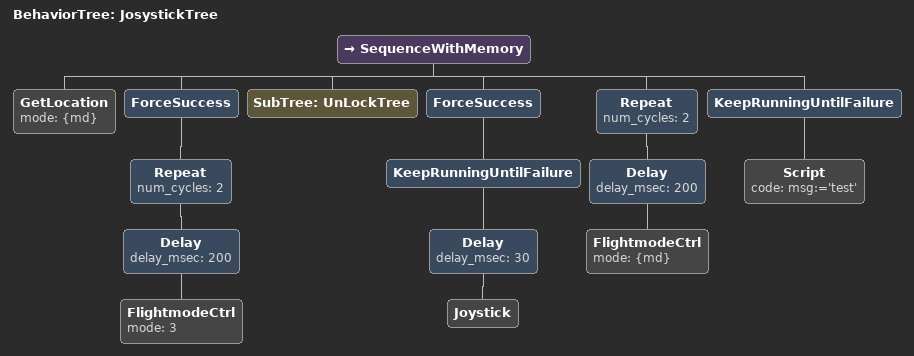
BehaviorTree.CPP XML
<root BTCPP_format="4">
    <BehaviorTree ID="JosystickTree">
        <SequenceWithMemory>
            <GetLocation mode="{md}"/>
            <ForceSuccess>
            <Repeat num_cycles="2" >
		<Delay delay_msec="200">
	            <FlightmodeCtrl mode="3" />
		</Delay>
            </Repeat>
            </ForceSuccess>
            <SubTree ID="UnLockTree" />
	    <ForceSuccess>
	       <KeepRunningUntilFailure>
	        <Delay delay_msec="30">
		<Joystick />
		</Delay>
		</KeepRunningUntilFailure>
	    </ForceSuccess>
	    <Repeat num_cycles="2" >
		<Delay delay_msec="200">
	            <FlightmodeCtrl mode="{md}" />
		</Delay>
            </Repeat>
            <KeepRunningUntilFailure>
            	<Script code="msg:='test'"/>
            </KeepRunningUntilFailure>
        </SequenceWithMemory>
    </BehaviorTree>

</root>
